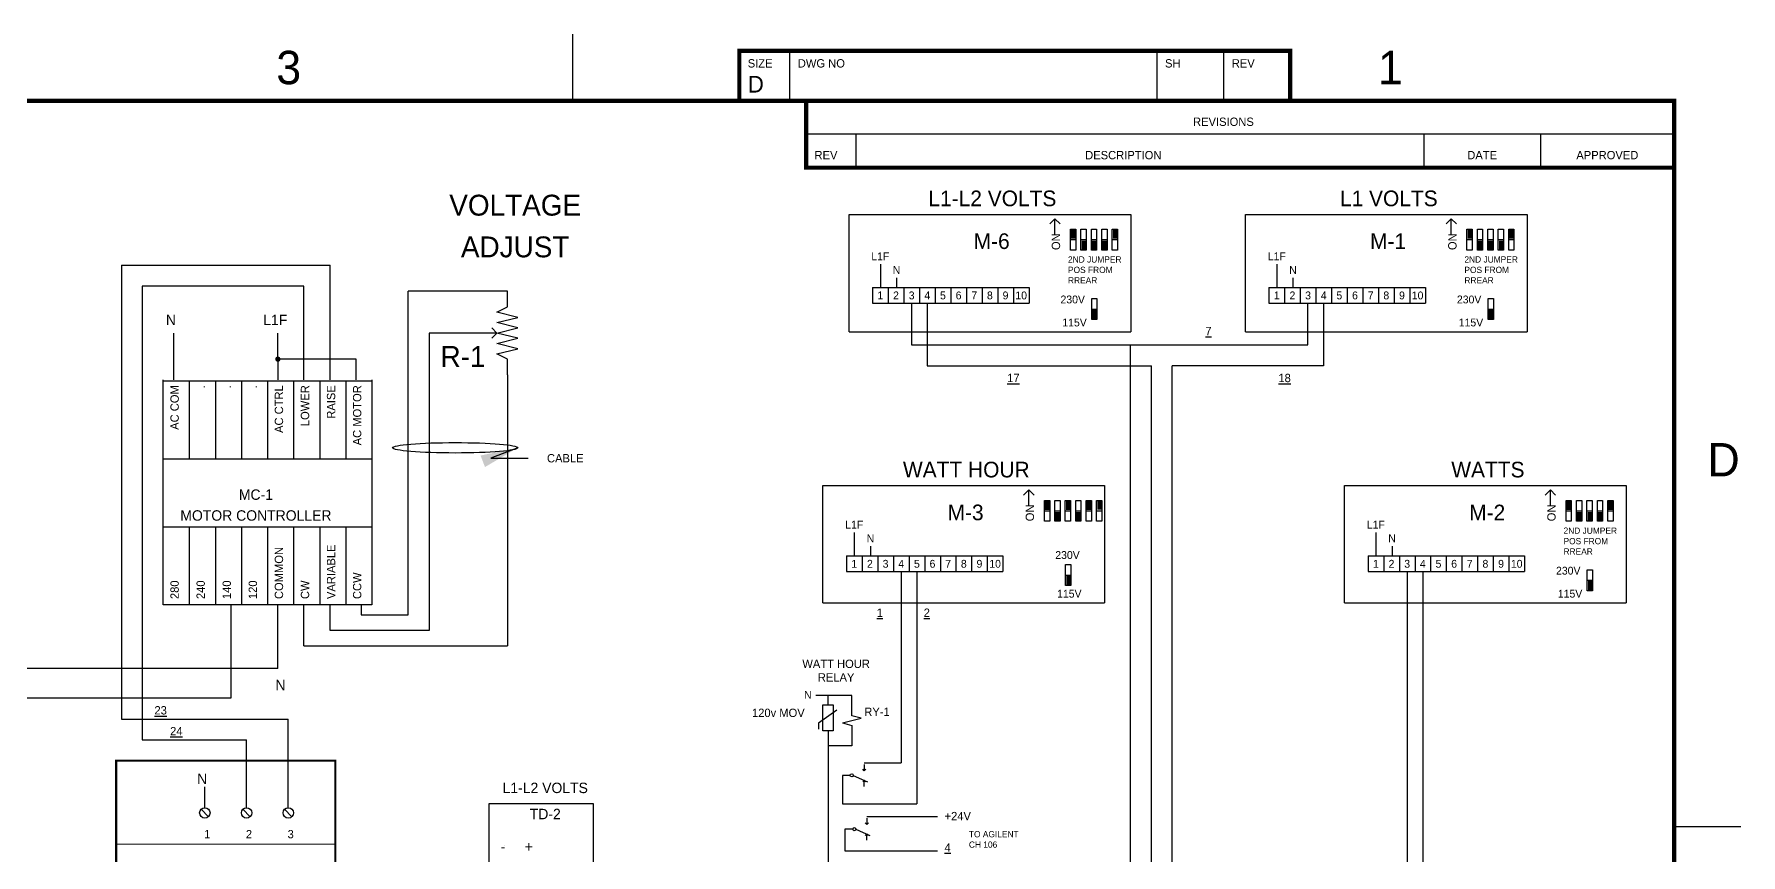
# Model space of a CAD drawing. Extents: x -15 to 94, y -4 to 69.
# Drawn here: x 53.35 to 94.25, y 49.03 to 68.7 of the extents above; entities that cross this region are included whole.
import ezdxf
from ezdxf.enums import TextEntityAlignment as Align

# ---------------------------------------------------------------- set-up
doc = ezdxf.new("R2010")
doc.units = 0
doc.header["$LTSCALE"] = 3
doc.header["$MEASUREMENT"] = 0
doc.linetypes.add('DASHED', pattern=[0.75, 0.5, -0.25])
doc.layers.get('0').update_dxf_attribs({"linetype": 'CONTINUOUS'})
for name, color, linetype in [('COMP', 3, 'CONTINUOUS'), ('DASH', 3, 'DASHED'), ('DEVICE', 3, 'CONTINUOUS'), ('TEXT', 4, 'CONTINUOUS'), ('TLEBLK', 5, 'CONTINUOUS'), ('WIRE', 1, 'CONTINUOUS'), ('WIRE BIG', 1, 'CONTINUOUS'), ('WIRES', 1, 'CONTINUOUS')]:
    doc.layers.add(name, color=color, linetype=linetype)
doc.dimstyles.get("Standard").update_dxf_attribs({"dimtxt": 0.18, "dimasz": 0.18, "dimexe": 0.18, "dimexo": 0.0625, "dimgap": 0.09, "dimtad": 0, "dimtih": 1, "dimtoh": 1, "dimdec": 4, "dimzin": 0, "dimdsep": 46, "dimtxsty": 'Standard', "dimcen": 0.09, "dimadec": 0, "dimazin": 0, "dimtfac": 1, "dimtdec": 4, "dimtofl": 0, "dimtmove": 0, "dimatfit": 3, "dimfxl": 1, "dimtolj": 1, "dimtzin": 0, "dimarcsym": 0})

# ---------------------------------------------------------------- blocks, each defined once
blk = doc.blocks.new('TERM1')
blk.add_circle((0, 0), 0.125)
at = {"layer": 'WIRE BIG'}
blk.add_line((-0.088, 0.089), (0.084, -0.092), dxfattribs=at)
blk = doc.blocks.new('RESISTOR')
for p, q in [((-1, 0), (-0.625, 0)), ((-0.625, 0), (-0.5, 0.25)), ((-0.5, 0.25), (-0.375, -0.25)), ((-0.375, -0.25), (-0.25, 0.25)), ((-0.25, 0.25), (-0.125, -0.25)), ((-0.125, -0.25), (0, 0.25)), ((0, 0.25), (0.125, -0.25)), ((0.125, -0.25), (0.25, 0.25)), ((0.25, 0.25), (0.375, -0.25)), ((0.375, -0.25), (0.5, 0.25)), ((0.5, 0.25), (0.625, 0)), ((0.625, 0), (1, 0))]:
    blk.add_line(p, q)
blk = doc.blocks.new('COILRY')
for p, q in [((0, -0.375), (0, 0)), ((-0.25, -0.5625), (0.25, -0.4375)), ((0.25, -0.4375), (0, -0.375)), ((-0.25, -0.5625), (0, -0.625)), ((0, -0.625), (0, -1))]:
    blk.add_line(p, q)
blk = doc.blocks.new('DTIT')
for p, q in [((25.5, 22.875), (25.5, 22.375)), ((27.125, 22.75), (27.125, 22.375)), ((29.875, 22.75), (29.875, 22.375)), ((30.375, 22.75), (30.375, 22.375)), ((33.75, 22.125), (27.25, 22.125)), ((27.625, 21.875), (27.625, 22.125)), ((31.875, 22.125), (31.875, 21.875)), ((32.75, 22.125), (32.75, 21.875)), ((34.25, 16.9375), (33.75, 16.9375))]:
    blk.add_line(p, q)
at = {"color": 1, "const_width": 0.0312}
for points in [[(26.75, 22.375), (26.75, 22.75), (30.875, 22.75), (30.875, 22.375)], [(33.75, 21.875), (27.25, 21.875), (27.25, 22.375)]]:
    blk.add_lwpolyline(points, dxfattribs=at)
at = {"color": 1, "linetype": 'Continuous', "const_width": 0.0312}
blk.add_lwpolyline([(0.75, 22.375), (33.75, 22.375), (33.75, 0.625), (0.75, 0.625)], close=True, dxfattribs=at)
for s, height, p in [('3', 0.25, (23.375, 22.5)), ('1', 0.25, (31.625, 22.5)), ('REVISIONS', 0.0625, (30.375, 22.1875)), ('DESCRIPTION', 0.0625, (29.625, 21.9375)), ('DATE', 0.0625, (32.3125, 21.9375)), ('APPROVED', 0.0625, (33.25, 21.9375))]:
    blk.add_text(s, height=height).set_placement(p, align=Align.CENTER)
for s, height, p in [('SIZE', 0.0625, (26.8125, 22.625)), ('DWG NO', 0.0625, (27.1875, 22.625)), ('SH', 0.0625, (29.9375, 22.625)), ('REV', 0.0625, (30.4375, 22.625)), ('D', 0.125, (26.8125, 22.4375)), ('REV', 0.0625, (27.3125, 21.9375)), ('D', 0.25, (34, 19.5625))]:
    blk.add_text(s, height=height).set_placement(p)
blk = doc.blocks.new('DTIT2')
at = {"layer": 'TLEBLK', "xscale": 2, "yscale": 2, "zscale": 2}
blk.add_blockref('DTIT', (-0.375, 0), dxfattribs=at)

msp = doc.modelspace()

# ---------------------------------------------------------------- linework, layer by layer
at = {"layer": 'COMP'}
for p, q in [((72.878, 64.381), (79.628, 64.381)), ((72.878, 61.569), (72.878, 64.381)), ((79.628, 64.381), (79.628, 61.569)), ((82.378, 64.381), (89.128, 64.381)), ((82.378, 61.569), (82.378, 64.381)), ((89.128, 64.381), (89.128, 61.569)), ((73.441, 62.625), (73.816, 62.625)), ((73.441, 62.625), (73.441, 62.25)), ((73.816, 62.625), (73.816, 62.25)), ((73.816, 62.625), (74.191, 62.625)), ((74.191, 62.625), (74.191, 62.25)), ((74.191, 62.625), (74.566, 62.625)), ((74.566, 62.625), (74.566, 62.25)), ((74.566, 62.625), (74.941, 62.625)), ((74.941, 62.625), (74.941, 62.25)), ((74.941, 62.625), (75.316, 62.625)), ((75.316, 62.625), (75.691, 62.625)), ((75.316, 62.625), (75.316, 62.25)), ((75.691, 62.625), (75.691, 62.25)), ((75.691, 62.625), (76.066, 62.625)), ((76.066, 62.625), (76.066, 62.25)), ((76.066, 62.625), (76.441, 62.625)), ((76.441, 62.625), (76.441, 62.25)), ((76.441, 62.625), (76.816, 62.625)), ((76.816, 62.625), (76.816, 62.25)), ((76.816, 62.625), (77.191, 62.625)), ((77.191, 62.625), (77.191, 62.25)), ((82.941, 62.625), (83.316, 62.625)), ((82.941, 62.625), (82.941, 62.25)), ((83.316, 62.625), (83.316, 62.25)), ((83.316, 62.625), (83.691, 62.625)), ((83.691, 62.625), (83.691, 62.25)), ((83.691, 62.625), (84.066, 62.625)), ((84.066, 62.625), (84.066, 62.25)), ((84.066, 62.625), (84.441, 62.625)), ((84.441, 62.625), (84.441, 62.25)), ((84.441, 62.625), (84.816, 62.625)), ((84.816, 62.625), (85.191, 62.625)), ((84.816, 62.625), (84.816, 62.25)), ((85.191, 62.625), (85.191, 62.25)), ((85.191, 62.625), (85.566, 62.625)), ((85.566, 62.625), (85.566, 62.25)), ((85.566, 62.625), (85.941, 62.625)), ((85.941, 62.625), (85.941, 62.25)), ((85.941, 62.625), (86.316, 62.625)), ((86.316, 62.625), (86.316, 62.25)), ((86.316, 62.625), (86.691, 62.625)), ((86.691, 62.625), (86.691, 62.25)), ((73.441, 62.25), (73.816, 62.25)), ((73.816, 62.25), (74.191, 62.25)), ((74.191, 62.25), (74.566, 62.25)), ((74.566, 62.25), (74.941, 62.25)), ((74.941, 62.25), (75.316, 62.25)), ((75.316, 62.25), (75.691, 62.25)), ((75.691, 62.25), (76.066, 62.25)), ((76.066, 62.25), (76.441, 62.25)), ((76.441, 62.25), (76.816, 62.25)), ((76.816, 62.25), (77.191, 62.25)), ((82.941, 62.25), (83.316, 62.25)), ((83.316, 62.25), (83.691, 62.25)), ((83.691, 62.25), (84.066, 62.25)), ((84.066, 62.25), (84.441, 62.25)), ((84.441, 62.25), (84.816, 62.25)), ((84.816, 62.25), (85.191, 62.25)), ((85.191, 62.25), (85.566, 62.25)), ((85.566, 62.25), (85.941, 62.25)), ((85.941, 62.25), (86.316, 62.25)), ((86.316, 62.25), (86.691, 62.25)), ((64.44, 61.536), (62.815, 61.536)), ((64.44, 61.536), (64.315, 61.661)), ((64.44, 61.536), (64.315, 61.411)), ((72.878, 61.569), (79.628, 61.569)), ((82.378, 61.569), (89.128, 61.569)), ((56.442, 55.019), (56.442, 60.414)), ((56.442, 60.394), (61.442, 60.394)), ((57.067, 60.394), (57.067, 58.519)), ((57.692, 60.394), (57.692, 58.519)), ((58.317, 60.394), (58.317, 58.519)), ((58.942, 60.394), (58.942, 58.519)), ((59.567, 60.394), (59.567, 58.536)), ((60.192, 60.394), (60.192, 58.519)), ((60.817, 60.394), (60.817, 58.519)), ((61.442, 60.414), (61.442, 55.019)), ((56.442, 58.519), (61.442, 58.519)), ((72.253, 57.881), (79.003, 57.881)), ((72.253, 55.069), (72.253, 57.881)), ((79.003, 57.881), (79.003, 55.069)), ((84.753, 57.881), (91.503, 57.881)), ((84.753, 55.069), (84.753, 57.881)), ((91.503, 57.881), (91.503, 55.069)), ((56.442, 56.894), (61.442, 56.894)), ((57.067, 56.894), (57.067, 55.019)), ((57.692, 56.894), (57.692, 55.019)), ((58.317, 56.894), (58.317, 55.019)), ((58.942, 56.894), (58.942, 55.019)), ((59.567, 56.894), (59.567, 55.036)), ((60.192, 56.894), (60.192, 55.019)), ((60.817, 56.894), (60.817, 55.019)), ((72.816, 56.194), (73.191, 56.194)), ((72.816, 56.194), (72.816, 55.819)), ((73.191, 56.194), (73.191, 55.819)), ((73.191, 56.194), (73.566, 56.194)), ((73.566, 56.194), (73.566, 55.819)), ((73.566, 56.194), (73.941, 56.194)), ((73.941, 56.194), (73.941, 55.819)), ((73.941, 56.194), (74.316, 56.194)), ((74.316, 56.194), (74.316, 55.819)), ((74.316, 56.194), (74.691, 56.194)), ((74.691, 56.194), (75.066, 56.194)), ((74.691, 56.194), (74.691, 55.819)), ((75.066, 56.194), (75.066, 55.819)), ((75.066, 56.194), (75.441, 56.194)), ((75.441, 56.194), (75.441, 55.819)), ((75.441, 56.194), (75.816, 56.194)), ((75.816, 56.194), (75.816, 55.819)), ((75.816, 56.194), (76.191, 56.194)), ((76.191, 56.194), (76.191, 55.819)), ((76.191, 56.194), (76.566, 56.194)), ((76.566, 56.194), (76.566, 55.819)), ((85.316, 56.194), (85.691, 56.194)), ((85.316, 56.194), (85.316, 55.819)), ((85.691, 56.194), (85.691, 55.819)), ((85.691, 56.194), (86.066, 56.194)), ((86.066, 56.194), (86.066, 55.819)), ((86.066, 56.194), (86.441, 56.194)), ((86.441, 56.194), (86.441, 55.819)), ((86.441, 56.194), (86.816, 56.194)), ((86.816, 56.194), (86.816, 55.819)), ((86.816, 56.194), (87.191, 56.194)), ((87.191, 56.194), (87.566, 56.194)), ((87.191, 56.194), (87.191, 55.819)), ((87.566, 56.194), (87.566, 55.819)), ((87.566, 56.194), (87.941, 56.194)), ((87.941, 56.194), (87.941, 55.819)), ((87.941, 56.194), (88.316, 56.194)), ((88.316, 56.194), (88.316, 55.819)), ((88.316, 56.194), (88.691, 56.194)), ((88.691, 56.194), (88.691, 55.819)), ((88.691, 56.194), (89.066, 56.194)), ((89.066, 56.194), (89.066, 55.819)), ((72.816, 55.819), (73.191, 55.819)), ((73.191, 55.819), (73.566, 55.819)), ((73.566, 55.819), (73.941, 55.819)), ((73.941, 55.819), (74.316, 55.819)), ((74.316, 55.819), (74.691, 55.819)), ((74.691, 55.819), (75.066, 55.819)), ((75.066, 55.819), (75.441, 55.819)), ((75.441, 55.819), (75.816, 55.819)), ((75.816, 55.819), (76.191, 55.819)), ((76.191, 55.819), (76.566, 55.819)), ((85.316, 55.819), (85.691, 55.819)), ((85.691, 55.819), (86.066, 55.819)), ((86.066, 55.819), (86.441, 55.819)), ((86.441, 55.819), (86.816, 55.819)), ((86.816, 55.819), (87.191, 55.819)), ((87.191, 55.819), (87.566, 55.819)), ((87.566, 55.819), (87.941, 55.819)), ((87.941, 55.819), (88.316, 55.819)), ((88.316, 55.819), (88.691, 55.819)), ((88.691, 55.819), (89.066, 55.819)), ((61.442, 55.019), (56.442, 55.019)), ((72.253, 55.069), (79.003, 55.069)), ((84.753, 55.069), (91.503, 55.069)), ((73.243, 51.234), (73.243, 51.234)), ((73.243, 51.197), (73.243, 51.047)), ((72.905, 50.934), (72.718, 50.934)), ((72.98, 50.934), (73.318, 50.784)), ((73.243, 51.047), (73.205, 51.084)), ((73.243, 50.822), (73.205, 50.784)), ((73.243, 51.047), (73.28, 51.084)), ((73.243, 50.672), (73.243, 50.822)), ((73.243, 50.822), (73.243, 50.784)), ((73.243, 50.822), (73.28, 50.784)), ((64.25, 50.261), (66.745, 50.261)), ((64.25, 48.491), (64.25, 50.261)), ((66.745, 50.261), (66.745, 48.491)), ((73.304, 49.947), (73.304, 49.947)), ((73.304, 49.91), (73.304, 49.76)), ((72.967, 49.647), (72.779, 49.647)), ((73.042, 49.647), (73.379, 49.497)), ((73.304, 49.76), (73.267, 49.797)), ((73.304, 49.535), (73.267, 49.497)), ((73.304, 49.76), (73.342, 49.797)), ((73.304, 49.535), (73.342, 49.497)), ((73.304, 49.535), (73.304, 49.497)), ((73.304, 49.385), (73.304, 49.535))]:
    msp.add_line(p, q, dxfattribs=at)
at = {"layer": 'COMP', "linetype": 'ByBlock'}
for p, q in [((72.375, 52.625), (72.375, 52.847)), ((72.585, 52.501), (72.143, 52.189)), ((72.143, 52.189), (72.143, 52.044)), ((72.375, 52), (72.375, 51.625))]:
    msp.add_line(p, q, dxfattribs=at)
msp.add_lwpolyline([(72.25, 52.625), (72.5, 52.625), (72.5, 52), (72.25, 52)], close=True, dxfattribs=at)
for points, const_width in [([(55.315, 32.911), (60.565, 32.911), (60.565, 51.286), (55.315, 51.286), (55.315, 32.911)], 0.05), ([(55.315, 49.286), (60.565, 49.286)], 0.03)]:
    msp.add_lwpolyline(points, dxfattribs=dict(at, const_width=const_width))
at = {"layer": 'COMP'}
for centre in [(72.943, 50.934), (73.004, 49.647)]:
    msp.add_circle(centre, 0.0375, dxfattribs=at)
at = {"layer": 'DASH', "linetype": 'ByBlock'}
msp.add_ellipse((63.44, 58.786), major_axis=(1.5, 0), ratio=0.083333, dxfattribs=at)
at = {"layer": 'DEVICE'}
for p, q in [((77.811, 64.275), (77.686, 64.15)), ((77.811, 63.9), (77.811, 64.275)), ((77.811, 64.275), (77.936, 64.15)), ((87.311, 64.275), (87.186, 64.15)), ((87.311, 63.9), (87.311, 64.275)), ((87.311, 64.275), (87.436, 64.15)), ((78.186, 63.775), (78.311, 63.775)), ((78.436, 63.775), (78.561, 63.775)), ((78.686, 63.775), (78.811, 63.775)), ((78.936, 63.775), (79.061, 63.775)), ((79.186, 63.775), (79.311, 63.775)), ((87.686, 63.775), (87.811, 63.775)), ((87.936, 63.775), (88.061, 63.775)), ((88.186, 63.775), (88.311, 63.775)), ((88.436, 63.775), (88.561, 63.775)), ((88.686, 63.775), (88.811, 63.775)), ((78.694, 62.112), (78.819, 62.112)), ((88.194, 62.112), (88.319, 62.112)), ((77.186, 57.775), (77.061, 57.65)), ((77.186, 57.4), (77.186, 57.775)), ((77.186, 57.775), (77.311, 57.65)), ((89.686, 57.775), (89.561, 57.65)), ((89.686, 57.4), (89.686, 57.775)), ((89.686, 57.775), (89.811, 57.65)), ((77.561, 57.275), (77.686, 57.275)), ((77.811, 57.275), (77.936, 57.275)), ((78.061, 57.275), (78.186, 57.275)), ((78.311, 57.275), (78.436, 57.275)), ((78.561, 57.275), (78.686, 57.275)), ((78.811, 57.275), (78.936, 57.275)), ((90.061, 57.275), (90.186, 57.275)), ((90.311, 57.275), (90.436, 57.275)), ((90.561, 57.275), (90.686, 57.275)), ((90.811, 57.275), (90.936, 57.275)), ((91.061, 57.275), (91.186, 57.275)), ((78.069, 55.737), (78.194, 55.737)), ((90.569, 55.612), (90.694, 55.612))]:
    msp.add_line(p, q, dxfattribs=at)
for points in [[(78.186, 64.025), (78.311, 64.025), (78.311, 63.525), (78.186, 63.525)], [(78.436, 64.025), (78.561, 64.025), (78.561, 63.525), (78.436, 63.525)], [(78.686, 64.025), (78.811, 64.025), (78.811, 63.525), (78.686, 63.525)], [(78.936, 64.025), (79.061, 64.025), (79.061, 63.525), (78.936, 63.525)], [(79.186, 64.025), (79.311, 64.025), (79.311, 63.525), (79.186, 63.525)], [(87.686, 64.025), (87.811, 64.025), (87.811, 63.525), (87.686, 63.525)], [(87.936, 64.025), (88.061, 64.025), (88.061, 63.525), (87.936, 63.525)], [(88.186, 64.025), (88.311, 64.025), (88.311, 63.525), (88.186, 63.525)], [(88.436, 64.025), (88.561, 64.025), (88.561, 63.525), (88.436, 63.525)], [(88.686, 64.025), (88.811, 64.025), (88.811, 63.525), (88.686, 63.525)], [(78.694, 62.362), (78.819, 62.362), (78.819, 61.862), (78.694, 61.862)], [(88.194, 62.362), (88.319, 62.362), (88.319, 61.862), (88.194, 61.862)], [(77.561, 57.525), (77.686, 57.525), (77.686, 57.025), (77.561, 57.025)], [(77.811, 57.525), (77.936, 57.525), (77.936, 57.025), (77.811, 57.025)], [(78.061, 57.525), (78.186, 57.525), (78.186, 57.025), (78.061, 57.025)], [(78.311, 57.525), (78.436, 57.525), (78.436, 57.025), (78.311, 57.025)], [(78.561, 57.525), (78.686, 57.525), (78.686, 57.025), (78.561, 57.025)], [(78.811, 57.525), (78.936, 57.525), (78.936, 57.025), (78.811, 57.025)], [(90.061, 57.525), (90.186, 57.525), (90.186, 57.025), (90.061, 57.025)], [(90.311, 57.525), (90.436, 57.525), (90.436, 57.025), (90.311, 57.025)], [(90.561, 57.525), (90.686, 57.525), (90.686, 57.025), (90.561, 57.025)], [(90.811, 57.525), (90.936, 57.525), (90.936, 57.025), (90.811, 57.025)], [(91.061, 57.525), (91.186, 57.525), (91.186, 57.025), (91.061, 57.025)], [(78.069, 55.987), (78.194, 55.987), (78.194, 55.487), (78.069, 55.487)], [(90.569, 55.862), (90.694, 55.862), (90.694, 55.362), (90.569, 55.362)]]:
    msp.add_lwpolyline(points, close=True, dxfattribs=at)
at = {"layer": 'DEVICE', "const_width": 0.1}
for points in [[(78.25, 64.009), (78.25, 63.799)], [(79.25, 64.009), (79.25, 63.799)], [(87.75, 64.009), (87.75, 63.799)], [(88.75, 64.009), (88.75, 63.799)], [(78.5, 63.75), (78.5, 63.54)], [(78.75, 63.75), (78.75, 63.54)], [(79, 63.751), (79, 63.541)], [(88, 63.75), (88, 63.54)], [(88.25, 63.75), (88.25, 63.54)], [(88.5, 63.751), (88.5, 63.541)], [(78.758, 62.09), (78.758, 61.88)], [(88.258, 62.09), (88.258, 61.88)], [(77.625, 57.509), (77.625, 57.299)], [(77.875, 57.25), (77.875, 57.04)], [(78.125, 57.508), (78.125, 57.298)], [(78.375, 57.251), (78.375, 57.041)], [(78.625, 57.509), (78.625, 57.299)], [(78.875, 57.51), (78.875, 57.3)], [(90.125, 57.509), (90.125, 57.299)], [(90.375, 57.25), (90.375, 57.04)], [(90.625, 57.25), (90.625, 57.04)], [(90.875, 57.251), (90.875, 57.041)], [(91.125, 57.509), (91.125, 57.299)], [(78.133, 55.715), (78.133, 55.505)], [(90.633, 55.59), (90.633, 55.38)]]:
    msp.add_lwpolyline(points, dxfattribs=at)
at = {"layer": 'WIRE', "linetype": 'ByBlock'}
for p, q in [((55.44, 63.161), (55.44, 52.286)), ((60.44, 60.411), (60.44, 63.161)), ((59.815, 62.661), (55.94, 62.661)), ((55.94, 62.661), (55.94, 51.786)), ((59.815, 60.411), (59.815, 62.661)), ((62.315, 54.786), (62.315, 62.536)), ((74.375, 62.25), (74.375, 61.25)), ((74.75, 62.25), (74.75, 60.75)), ((83.875, 61.25), (83.875, 62.25)), ((84.25, 62.25), (84.25, 60.75)), ((59.19, 60.911), (59.19, 61.536)), ((62.815, 61.536), (62.815, 54.411)), ((74.375, 61.25), (83.875, 61.25)), ((79.625, 44.625), (79.625, 61.25)), ((61.065, 60.911), (59.19, 60.911)), ((59.19, 60.911), (59.19, 60.411)), ((61.065, 60.411), (61.065, 60.911)), ((74.75, 60.75), (80.125, 60.75)), ((80.125, 43.5), (80.125, 60.75)), ((84.25, 60.75), (80.625, 60.75)), ((80.625, 43.25), (80.625, 60.75)), ((74.125, 55.819), (74.125, 51.234)), ((74.5, 55.819), (74.5, 50.25)), ((61.19, 55.036), (61.19, 54.786)), ((61.19, 54.786), (62.315, 54.786)), ((55.44, 52.286), (59.44, 52.286)), ((55.94, 51.786), (58.44, 51.786)), ((72.375, 51.654), (72.375, 48.25)), ((73.243, 51.234), (74.125, 51.234)), ((72.718, 50.934), (72.718, 50.25)), ((72.718, 50.25), (74.5, 50.25)), ((73.304, 49.947), (75, 49.947)), ((72.779, 49.647), (72.779, 49.125))]:
    msp.add_line(p, q, dxfattribs=at)
at = {"layer": 'WIRE', "linetype": 'ByBlock', "lineweight": 30}
for p, q in [((55.44, 63.161), (60.44, 63.161)), ((59.19, 53.5), (51.125, 53.5)), ((58.065, 52.786), (51.875, 52.786)), ((72.779, 49.125), (75, 49.125))]:
    msp.add_line(p, q, dxfattribs=at)
at = {"layer": 'WIRE', "linetype": 'ByBlock', "const_width": 0.0476}
msp.add_lwpolyline([(59.151, 60.911, 1), (59.229, 60.911, 1)], format="xyb", close=True, dxfattribs=at)
at = {"layer": 'WIRE BIG'}
for p, q in [((73.628, 63.188), (73.628, 62.625)), ((83.128, 63.188), (83.128, 62.625)), ((74.016, 62.861), (74.016, 62.645)), ((83.516, 62.861), (83.516, 62.645)), ((64.69, 62.536), (62.315, 62.536)), ((56.69, 61.536), (56.69, 60.411)), ((64.69, 60.536), (64.69, 54.036)), ((73.003, 56.756), (73.003, 56.194)), ((85.503, 56.756), (85.503, 56.194)), ((73.391, 56.43), (73.391, 56.214)), ((85.891, 56.43), (85.891, 56.214)), ((58.065, 55.036), (58.065, 52.786)), ((59.19, 53.5), (59.19, 55.036)), ((59.815, 54.036), (59.815, 55.036)), ((60.44, 54.411), (60.44, 55.036)), ((62.815, 54.411), (60.44, 54.411)), ((59.815, 54.036), (64.69, 54.036)), ((72.38, 52.847), (72.08, 52.847)), ((72.943, 52.847), (72.38, 52.847)), ((72.943, 52.697), (72.943, 52.847)), ((59.44, 50.161), (59.44, 52.286)), ((58.44, 50.161), (58.44, 51.786)), ((72.943, 51.647), (72.38, 51.647)), ((72.943, 51.797), (72.943, 51.647)), ((57.44, 50.161), (57.44, 50.661))]:
    msp.add_line(p, q, dxfattribs=at)
at = {"layer": 'WIRE BIG', "linetype": 'ByBlock'}
for p, q in [((86.25, 55.819), (86.25, 47.25)), ((86.625, 55.819), (86.625, 46.875))]:
    msp.add_line(p, q, dxfattribs=at)
at = {"layer": 'WIRES'}
msp.add_line((64.616, 49.25), (64.616, 49.25), dxfattribs=at)

# ---------------------------------------------------------------- block references
at = {"layer": 'COMP', "rotation": 90}
msp.add_blockref('RESISTOR', (64.69, 61.536), dxfattribs=at)
at = {"layer": 'COMP', "xscale": 0.9000000000000057, "yscale": 0.9000000000000057, "zscale": 0.9000000000000057}
msp.add_blockref('COILRY', (72.943, 52.697), dxfattribs=at)
at = {"layer": 'COMP'}
for p in [(57.44, 50.036), (58.44, 50.036), (59.44, 50.036)]:
    msp.add_blockref('TERM1', p, dxfattribs=at)
at = {"layer": 'TEXT', "linetype": 'ByBlock', "lineweight": 30, "xscale": 1.6, "yscale": 1.6, "zscale": 1.6}
msp.add_blockref('DTIT2', (-14.75, -4.5), dxfattribs=at)

# ---------------------------------------------------------------- texts
at = {"layer": 'DASH', "linetype": 'ByBlock', "insert": (65.64, 58.636), "char_height": 0.2, "attachment_point": 1}
msp.add_mtext('CABLE', dxfattribs=at)
at = {"layer": 'DEVICE'}
for p in [(77.936, 63.525), (87.436, 63.525), (77.311, 57.025), (89.811, 57.025)]:
    msp.add_text('ON', height=0.2, rotation=90, dxfattribs=at).set_placement(p)
at = {"layer": 'TEXT'}
for s, height, p in [('VOLTAGE', 0.5, (64.877, 64.351)), ('ADJUST', 0.5, (64.877, 63.351)), ('N', 0.25, (56.627, 61.726)), ('L1F', 0.25, (59.127, 61.726)), ('R-1', 0.5, (63.627, 60.726)), ('WATT HOUR', 0.2, (72.568, 53.509)), ('N', 0.25, (59.252, 52.976)), ('RELAY', 0.2, (72.568, 53.184)), ('N', 0.25, (57.377, 50.726))]:
    msp.add_text(s, height=height, dxfattribs=at).set_placement(p, align=Align.CENTER)
for s, height, p in [('L1-L2 VOLTS', 0.375, (76.313, 64.764)), ('L1 VOLTS', 0.375, (85.813, 64.764)), ('M-6', 0.375, (76.296, 63.738)), ('M-1', 0.375, (85.796, 63.738)), ('WATT HOUR', 0.375, (75.688, 58.264)), ('WATTS', 0.375, (88.188, 58.264)), ('MC-1', 0.25, (58.664, 57.664)), ('MOTOR CONTROLLER', 0.25, (58.664, 57.164)), ('M-3', 0.375, (75.671, 57.238)), ('M-2', 0.375, (88.171, 57.238)), ('L1-L2 VOLTS', 0.25, (65.598, 50.636)), ('TD-2', 0.25, (65.598, 50.011)), ('1', 0.2, (57.497, 49.527)), ('2', 0.2, (58.497, 49.527)), ('3', 0.2, (59.497, 49.527)), ('-', 0.25, (64.583, 49.227)), ('+', 0.25, (65.204, 49.227))]:
    msp.add_text(s, height=height, dxfattribs=at).set_placement(p, align=Align.MIDDLE)
for s, height, p in [('L1F', 0.1875, (73.628, 63.375)), ('L1F', 0.1875, (83.128, 63.375)), ('N', 0.188, (74.016, 63.049)), ('N', 0.188, (83.516, 63.049)), ('1', 0.188, (73.628, 62.438)), ('2', 0.188, (74.003, 62.438)), ('3', 0.188, (74.378, 62.438)), ('4', 0.188, (74.753, 62.438)), ('5', 0.188, (75.128, 62.438)), ('6', 0.188, (75.503, 62.438)), ('7', 0.188, (75.878, 62.438)), ('8', 0.188, (76.253, 62.438)), ('9', 0.188, (76.628, 62.438)), ('10', 0.1875, (77.003, 62.438)), ('230V', 0.1875, (78.238, 62.341)), ('1', 0.188, (83.128, 62.438)), ('2', 0.188, (83.503, 62.438)), ('3', 0.188, (83.878, 62.438)), ('4', 0.188, (84.253, 62.438)), ('5', 0.188, (84.628, 62.438)), ('6', 0.188, (85.003, 62.438)), ('7', 0.188, (85.378, 62.438)), ('8', 0.188, (85.753, 62.438)), ('9', 0.188, (86.128, 62.438)), ('10', 0.1875, (86.503, 62.438)), ('230V', 0.1875, (87.738, 62.341)), ('115V', 0.1875, (78.282, 61.789)), ('115V', 0.1875, (87.782, 61.789)), ('L1F', 0.1875, (73.003, 56.944)), ('L1F', 0.1875, (85.503, 56.944)), ('N', 0.188, (73.391, 56.617)), ('N', 0.188, (85.891, 56.617)), ('1', 0.188, (73.003, 56.006)), ('2', 0.188, (73.378, 56.006)), ('3', 0.188, (73.753, 56.006)), ('4', 0.188, (74.128, 56.006)), ('5', 0.188, (74.503, 56.006)), ('6', 0.188, (74.878, 56.006)), ('7', 0.188, (75.253, 56.006)), ('8', 0.188, (75.628, 56.006)), ('9', 0.188, (76.003, 56.006)), ('10', 0.1875, (76.378, 56.006)), ('230V', 0.1875, (78.113, 56.216)), ('1', 0.188, (85.503, 56.006)), ('2', 0.188, (85.878, 56.006)), ('3', 0.188, (86.253, 56.006)), ('4', 0.188, (86.628, 56.006)), ('5', 0.188, (87.003, 56.006)), ('6', 0.188, (87.378, 56.006)), ('7', 0.188, (87.753, 56.006)), ('8', 0.188, (88.128, 56.006)), ('9', 0.188, (88.503, 56.006)), ('10', 0.1875, (88.878, 56.006)), ('230V', 0.1875, (90.113, 55.841)), ('115V', 0.1875, (78.157, 55.289)), ('115V', 0.1875, (90.157, 55.289)), ('N', 0.188, (71.891, 52.867))]:
    msp.add_text(s, height=height, dxfattribs=at).set_placement(p, align=Align.MIDDLE_CENTER)
for s, p in [('AC COM', (56.815, 60.286)), ('.', (57.44, 60.286)), ('.', (58.065, 60.286)), ('.', (58.69, 60.286)), ('AC CTRL', (59.315, 60.286)), ('LOWER', (59.94, 60.286)), ('RAISE', (60.565, 60.286)), ('AC MOTOR', (61.19, 60.286))]:
    msp.add_text(s, height=0.2, rotation=90, dxfattribs=at).set_placement(p, align=Align.RIGHT)
for s, p in [('VARIABLE', (60.565, 55.161)), ('COMMON', (59.315, 55.161)), ('CCW', (61.19, 55.161)), ('280', (56.815, 55.161)), ('240', (57.44, 55.161)), ('140', (58.065, 55.161)), ('120', (58.69, 55.161)), ('CW', (59.94, 55.161))]:
    msp.add_text(s, height=0.2, rotation=90, dxfattribs=at).set_placement(p)
for s, p in [('120v MOV', (70.552, 52.334)), ('RY-1', (73.243, 52.359))]:
    msp.add_text(s, height=0.2, dxfattribs=at).set_placement(p)
at = {"layer": 'TEXT', "linetype": 'ByBlock', "attachment_point": 1}
for s, insert, char_height, width in [('2ND JUMPER POS FROM RREAR', (78.125, 63.375), 0.15, 1.625), ('2ND JUMPER POS FROM RREAR', (87.625, 63.375), 0.15, 1.625), ('{\\L7}', (81.417, 61.684), 0.2, 0.86122), ('{\\L17}', (76.667, 60.559), 0.2, 0.86122), ('{\\L18}', (83.167, 60.559), 0.2, 0.86122), ('2ND JUMPER POS FROM RREAR', (90, 56.875), 0.15, 1.625), ('{\\L1}', (73.542, 54.934), 0.2, 0.86122), ('{\\L2}', (74.667, 54.934), 0.2, 0.86122), ('{\\L23}', (56.232, 52.595), 0.2, 0.86122), ('{\\L24}', (56.607, 52.095), 0.2, 0.86122), ('+24V', (75.167, 50.059), 0.2, 0.86122), ('TO AGILENT\\PCH 106', (75.75, 49.601), 0.15, 1.73264), ('{\\L4}', (75.167, 49.309), 0.2, 0.86122)]:
    msp.add_mtext(s, dxfattribs=dict(at, insert=insert, char_height=char_height, width=width))

# ---------------------------------------------------------------- leaders
at = {"layer": 'DASH', "linetype": 'ByBlock', "annotation_type": 0, "has_hookline": 1, "hookline_direction": 0, "text_width": 0.933}
msp.add_leader([(64.94, 58.786), (64.29, 58.536), (65.19, 58.536)], dimstyle='Standard', override={"dimscale": 5, "dimgap": 0.09, "dimtad": 0, "dimdec": 3, "dimlunit": 4, "dimfrac": 2}, dxfattribs=at)

doc.saveas('drawing.dxf')
